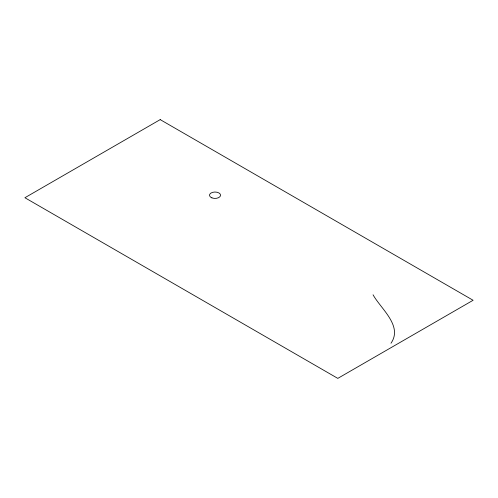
<?xml version="1.0" encoding="UTF-8"?>
<svg xmlns="http://www.w3.org/2000/svg" width="498" height="498" viewBox="0 0 498 498"><rect width="100%" height="100%" fill="white"/><g stroke="black" fill="none" stroke-linecap="round" stroke-linejoin="round"><path stroke-width="0.75" d="M390.998 343.24C403.05 325.885 380.87 308.897 373.052 294.785M160.2 119.62L24.9 197.731L337.8 378.38L473.1 300.269L160.2 119.62M211.924 197.868A5.546 3.2 0 0 0 220.564 195.446A5.546 3.2 0 0 0 212.609 192.34A5.546 3.2 0 0 0 211.924 197.868"/></g></svg>
